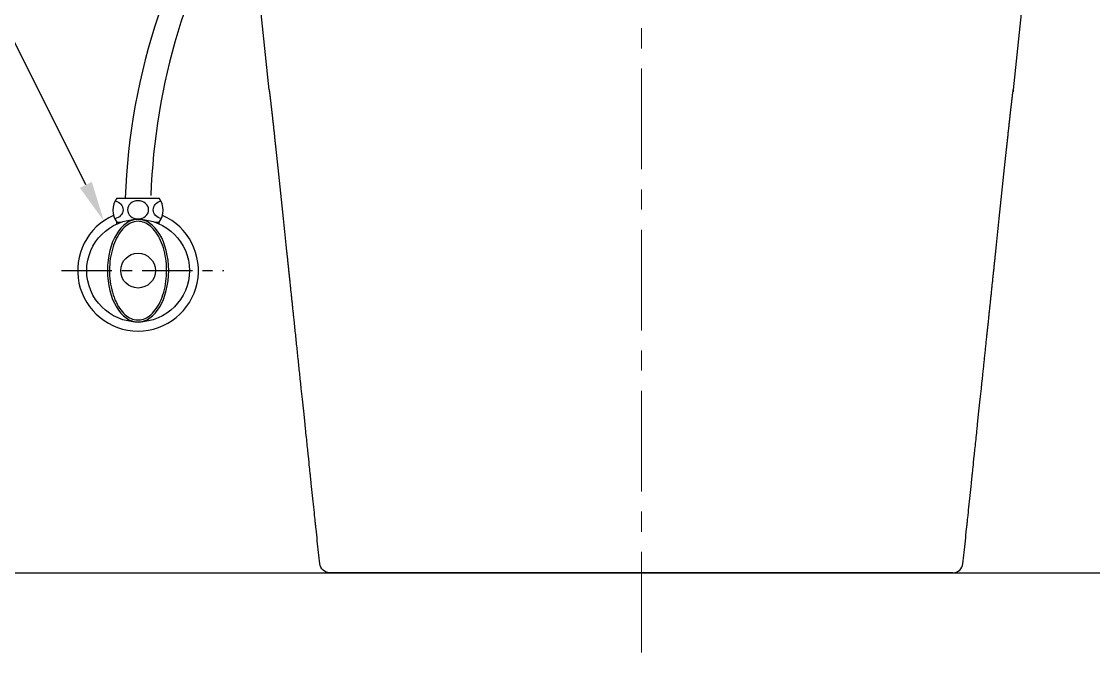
# Model space of a CAD drawing. Extents: x 612 to 6849, y -547 to 2005.
# Drawn here: x 5305 to 5837, y -215 to 98 of the extents above; entities that cross this region are included whole.
import ezdxf

# ---------------------------------------------------------------- set-up
doc = ezdxf.new("R2010")
doc.units = 0
doc.header["$LTSCALE"] = 20
doc.header["$MEASUREMENT"] = 0
doc.linetypes.add('CENTER', pattern=[2, 1.25, -0.25, 0.25, -0.25])
for name, color, linetype in [('1', 7, 'CONTINUOUS'), ('3', 3, 'CONTINUOUS'), ('4', 4, 'CONTINUOUS'), ('6', 6, 'CONTINUOUS')]:
    doc.layers.add(name, color=color, linetype=linetype)

msp = doc.modelspace()

# ---------------------------------------------------------------- linework, layer by layer
at = {"layer": '1', "color": 1, "linetype": 'CENTER', "lineweight": 0, "ltscale": 2}
msp.add_line((5612.56, -215.16), (5612.56, 315.39), dxfattribs=at)
at = {"layer": '1', "color": 7, "linetype": 'Continuous'}
for p, q in [((5427.66, 64.27), (5414.31, 193.92)), ((5797.47, 64.27), (5810.81, 193.92)), ((5797.34, 64.27), (5797.47, 64.27)), ((5457.81, -175.53), (5460.02, -175.53)), ((5457.81, -175.53), (5612.56, -175.53)), ((5612.56, -175.53), (5457.81, -175.53)), ((5765.11, -175.53), (5612.56, -175.53)), ((5767.32, -175.53), (5765.11, -175.53))]:
    msp.add_line(p, q, dxfattribs=at)
for centre, major_axis, start_param in [((5782.47, 65.84), (0, 15.09), 4.542612), ((5767.32, -170.5), (0, 5.03), 3.141593)]:
    msp.add_ellipse(centre, major_axis=major_axis, ratio=0.999962, start_param=start_param, end_param=4.607669, dxfattribs=at)
at = {"layer": '1', "color": 7, "linetype": 'Continuous', "extrusion": (6.12323e-17, 0, -1)}
msp.add_ellipse((5457.81, -170.5), major_axis=(0, 5.03), ratio=0.999962, start_param=3.141593, end_param=4.607669, dxfattribs=at)
at = {"layer": '1', "color": 7, "linetype": 'Continuous'}
for points, degree, knots in [([(5431.17, 34.64), (5430.59, 40.17), (5430.04, 45.24), (5429.73, 48.02), (5429.18, 53.06), (5428.93, 55.2), (5428.69, 57.33), (5428.49, 59.02), (5428.29, 60.7), (5428.15, 61.87), (5428, 63.05), (5427.91, 63.65), (5427.82, 64.27), (5427.79, 64.27)], 2, [0, 0, 0, 0.25, 0.25, 0.375, 0.5, 0.5, 0.625, 0.625, 0.75, 0.75, 0.875, 0.875, 1, 1, 1]), ([(5793.96, 34.64), (5794.54, 40.17), (5795.09, 45.24), (5795.39, 48.02), (5795.95, 53.06), (5796.2, 55.2), (5796.44, 57.33), (5796.64, 59.02), (5796.84, 60.7), (5796.98, 61.87), (5797.13, 63.05), (5797.22, 63.65), (5797.31, 64.27), (5797.34, 64.27)], 2, [0, 0, 0, 0.25, 0.25, 0.375, 0.5, 0.5, 0.625, 0.625, 0.75, 0.75, 0.875, 0.875, 1, 1, 1]), ([(5452.81, -171.03), (5452.43, -167.39), (5451.83, -161.73), (5451.15, -155.25), (5450.88, -152.71), (5450.8, -151.94), (5450.77, -151.64), (5450.73, -151.23), (5450.62, -150.19), (5450.15, -145.75), (5449.47, -139.28), (5448.72, -132.17), (5448.37, -128.85), (5448.25, -127.63), (5448.22, -127.36), (5448.22, -127.34), (5448.2, -127.23), (5448.18, -126.99), (5447.99, -125.19), (5447.49, -120.4), (5446.59, -111.93), (5446.06, -106.86), (5445.81, -104.51), (5445.71, -103.5), (5445.69, -103.3), (5445.66, -103.01), (5445.61, -102.58), (5444.6, -92.97), (5443.78, -85.2), (5443.15, -79.24)], 3, [0, 0, 0, 0, 0.125, 0.1875, 0.203125, 0.203125, 0.210938, 0.210938, 0.21875, 0.25, 0.375, 0.4375, 0.46875, 0.472656, 0.472656, 0.476563, 0.476563, 0.484375, 0.5, 0.625, 0.6875, 0.71875, 0.734375, 0.734375, 0.738281, 0.738281, 0.742187, 0.75, 1, 1, 1, 1]), ([(5772.32, -171.03), (5772.7, -167.39), (5773.3, -161.73), (5773.98, -155.25), (5774.24, -152.71), (5774.33, -151.94), (5774.36, -151.64), (5774.4, -151.23), (5774.51, -150.19), (5774.98, -145.75), (5775.66, -139.28), (5776.4, -132.17), (5776.75, -128.85), (5776.88, -127.63), (5776.91, -127.36), (5776.91, -127.34), (5776.92, -127.23), (5776.95, -126.99), (5777.14, -125.19), (5777.64, -120.4), (5778.53, -111.93), (5779.07, -106.86), (5779.32, -104.51), (5779.42, -103.5), (5779.44, -103.3), (5779.47, -103.01), (5779.52, -102.58), (5780.53, -92.97), (5781.35, -85.2), (5781.97, -79.24)], 3, [0, 0, 0, 0, 0.125, 0.1875, 0.203125, 0.203125, 0.210938, 0.210938, 0.21875, 0.25, 0.375, 0.4375, 0.46875, 0.472656, 0.472656, 0.476563, 0.476563, 0.484375, 0.5, 0.625, 0.6875, 0.71875, 0.734375, 0.734375, 0.738281, 0.738281, 0.742187, 0.75, 1, 1, 1, 1])]:
    msp.add_open_spline(points, degree=degree, knots=knots, dxfattribs=at)
for points, degree in [([(5436.49, -15.9), (5434.64, 1.64), (5432.87, 18.48), (5431.17, 34.64)], 3), ([(5788.64, -15.9), (5790.49, 1.64), (5792.26, 18.48), (5793.96, 34.64)], 3), ([(5440.1, -50.2), (5438.17, -31.82), (5436.49, -15.9)], 2), ([(5785.03, -50.2), (5786.96, -31.82), (5788.64, -15.9)], 2), ([(5443.15, -79.23), (5440.1, -50.2)], 1), ([(5784.2, -58.1), (5785.03, -50.19)], 1), ([(5781.98, -79.23), (5784.2, -58.1)], 1)]:
    msp.add_open_spline(points, degree=degree, dxfattribs=at)
at = {"layer": '3', "extrusion": (0, 0, -1)}
msp.add_lwpolyline([(-5336.63, 17.09), (-5298.88, 92.8), (-5115.99, 92.8)], dxfattribs=at)
msp.add_solid([(-5333.64, 15.61), (-5345.55, -0.8), (-5339.61, 18.58)], dxfattribs=at)
at = {"layer": '4'}
for p, q in [((5352.06, 10.49), (5356.21, 10.49)), ((5356.21, 10.49), (5373.06, 10.49)), ((5352.06, -2.28), (5352.06, -1.51)), ((5352.06, -1.51), (5353.95, -1.51)), ((5353.31, -1.75), (5353.31, -1.51)), ((5371.18, -1.51), (5373.06, -1.51)), ((5371.81, -1.75), (5371.81, -1.51)), ((5373.06, -2.28), (5373.06, -1.51))]:
    msp.add_line(p, q, dxfattribs=at)
at = {"layer": '4', "color": 1, "linetype": 'CENTER'}
msp.add_line((5324.59, -25.51), (5405.17, -25.51), dxfattribs=at)
at = {"layer": '4'}
for radius in [25.5, 8.62]:
    msp.add_circle((5362.56, -25.51), radius, dxfattribs=at)
for centre, radius, start, end in [((5677.92, -0.78), 321.9, 145.0024, 177.9934), ((5690.62, 0.46), 321.9, 148.6203, 177.9934), ((5360.06, 4.49), 10, 143.1301, 216.8699), ((5365.06, 4.49), 10, 323.1301, 36.8699), ((5362.56, -25.51), 30, 113.9173, 66.0827)]:
    msp.add_arc(centre, radius, start, end, dxfattribs=at)
at = {"layer": '4', "extrusion": (0, 0, -1)}
for centre, start_param, end_param in [((5349.88, 4.71), 1.824119, 4.49897), ((5375.34, 4.71), 4.942097, 7.58465)]:
    msp.add_ellipse(centre, major_axis=(-5.23, 0), ratio=0.866391, start_param=start_param, end_param=end_param, dxfattribs=at)
for centre, major_axis, ratio in [((5362.56, 4.71), (-5.23, 0), 0.866391), ((5362.56, -25.51), (0, 25.5), 0.596529)]:
    msp.add_ellipse(centre, major_axis=major_axis, ratio=ratio, dxfattribs=at)
at = {"layer": '4'}
msp.add_open_spline([(5362.56, -1.01), (5364.64, -1.01), (5366.74, -1.82), (5370.64, -5.07), (5372.41, -7.51), (5375.14, -13.54), (5376.09, -17.12), (5376.94, -24.63), (5376.84, -28.56), (5375.61, -35.92), (5374.48, -39.34), (5371.46, -44.93), (5369.59, -47.09), (5365.58, -49.73), (5363.48, -50.23), (5359.32, -49.63), (5357.24, -48.51), (5353.49, -44.67), (5351.84, -41.97), (5349.42, -35.55), (5348.66, -31.84), (5348.2, -24.22), (5348.5, -20.33), (5350.1, -13.18), (5351.4, -9.95), (5354.67, -4.84), (5356.64, -2.98), (5359.96, -1.33), (5361.26, -1.01), (5362.56, -1.01)], degree=3, knots=[0, 0, 0, 0, 0.46111, 0.46111, 0.922219, 0.922219, 1.383329, 1.383329, 1.844439, 1.844439, 2.305549, 2.305549, 2.766658, 2.766658, 3.227768, 3.227768, 3.688878, 3.688878, 4.149988, 4.149988, 4.611097, 4.611097, 5.072207, 5.072207, 5.533317, 5.533317, 5.994427, 5.994427, 6.283185, 6.283185, 6.283185, 6.283185], dxfattribs=at)
at = {"layer": '6'}
for points in [[(5494.88, 1749.51), (4212.56, 1749.51), (4212.56, -175.53), (5612.5, -175.53)], [(5612.5, -175.53), (6140.06, -175.53), (6140.06, 824.47)]]:
    msp.add_lwpolyline(points, dxfattribs=at)

doc.saveas('drawing.dxf')
